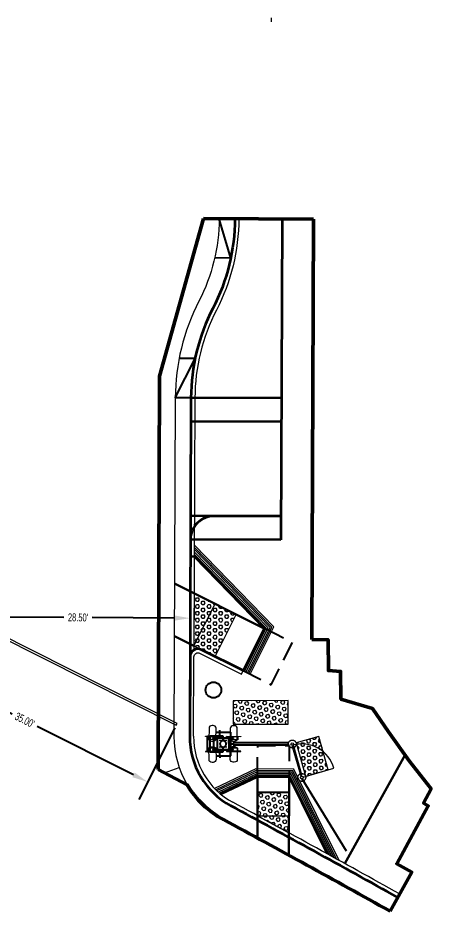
# Model space of a CAD drawing. Extents: x 6427214 to 6444634, y 1882940 to 1890436.
# Drawn here: x 6431248.3 to 6431300.9, y 1888163.6 to 1888277.1 of the extents above; entities that cross this region are included whole.
import ezdxf
from ezdxf.lldxf.tags import DXFTag

# ---------------------------------------------------------------- set-up
doc = ezdxf.new("R2010")
doc.units = 0
doc.header["$LTSCALE"] = 20
doc.header["$MEASUREMENT"] = 0
for name, pattern in [('0', [2, 1, 0, 1]), ('DASHED2', [0.375, 0.25, -0.125]), ('HIDDEN2', [0.1875, 0.125, -0.0625])]:
    doc.linetypes.add(name, pattern=pattern)
doc.layers.add('$_VPORT-1', color=11, linetype='Continuous', plot=False)
doc.layers.add('Z-WORKING-LM', color=130, linetype='Continuous', plot=False)
for name, color, linetype, lineweight, plot in [('00_GID_Arm FDN', 7, 'DASHED2', 13, False), ('00_GID_Ped Gate FDN', 7, 'DASHED2', 13, False), ('C-ROAD_4.5 ft Offset', 210, 'Continuous', 30, False)]:
    doc.layers.add(name, color=color, linetype=linetype, lineweight=lineweight, plot=plot)
for name, color, linetype, lineweight in [('00_GID_Gate Details', 4, 'Continuous', 13), ('00_GID_Ped Swing Gate', 4, 'Continuous', 13), ('C-ROAD-CURB', 3, 'Continuous', 35), ('C-ROAD-CURB RAMP', 3, 'Continuous', 30), ('C-ROAD-CURB RAMP GROVES', 1, 'Continuous', 0), ('C-ROAD-DWY', 4, 'Continuous', 35), ('C-ROAD-EG', 3, 'Continuous', 20), ('C-ROAD-TRUNCATED DOME', 2, 'Continuous', 13), ('C-ROADWAY SW', 4, 'Continuous', 30), ('C-SAWCUT & JOIN', 50, 'Continuous', 50), ('VF-FENC-LINE-', 1, 'FENCE', 25)]:
    doc.layers.add(name, color=color, linetype=linetype, lineweight=lineweight)
for name, color, linetype in [('C-FENC', 2, 'METRO FENCELINE1'), ('C-GATE-ARM', 3, '0'), ('C-GATE-SWING', 2, '0'), ('C-ROAD-CURB-RAMP-DETL', 1, 'HIDDEN2'), ('P-SIGEQ-POLES', 3, 'Continuous')]:
    doc.layers.add(name, color=color, linetype=linetype)
doc.styles.add('Arial Narrow', font='ARIALN.TTF', dxfattribs={"width": 0.8, "height": 1})
doc.styles.get("Standard").update_dxf_attribs({"font": 'arial.ttf'})
tags = doc.linetypes.add('FENCE', pattern='A,0.5,-0.03,["X",Standard,S=0.08,R=0,X=0,Y=-0.04],-0.08,0.5', length=1.11).pattern_tags.tags
tags[6] = DXFTag(74, 10)
doc.linetypes.add('METRO FENCELINE1', pattern='A,0.125,-0.05,[133,ltypeshp.shx,S=0.025,R=0,X=-0.05,Y=0],0.125', length=0.3)
doc.dimstyles.new('DIM-20', dxfattribs={"dimscale": 20, "dimtxt": 1, "dimasz": 0.1, "dimexe": 0.125, "dimexo": 0.025, "dimgap": 0.03, "dimtad": 0, "dimzin": 0, "dimdsep": 46, "dimtxsty": 'Arial Narrow', "dimcen": 0.04, "dimclrd": 256, "dimclre": 256, "dimclrt": 256, "dimaunit": 1, "dimadec": 3, "dimazin": 2, "dimtfac": 1, "dimtofl": 0, "dimtmove": 0, "dimatfit": 3, "dimfxl": 1, "dimtfillclr": 256, "dimtolj": 1, "dimtzin": 0, "dimlwd": -1, "dimlwe": -1, "dimarcsym": 0})

# ---------------------------------------------------------------- blocks, each defined once
blk = doc.blocks.new('*D780')
at = {"layer": '$_VPORT-1', "transparency": 16777216}
for p, q in [((6431236.99, 1888202.62), (6431232.41, 1888193.52)), ((6431235.32, 1888194.85), (6431247.56, 1888188.69)), ((6431263.01, 1888180.92), (6431250.76, 1888187.08)), ((6431268.25, 1888186.89), (6431263.67, 1888177.78))]:
    blk.add_line(p, q, dxfattribs=at)
for points in [[(6431235.47, 1888195.15), (6431235.17, 1888194.55), (6431233.53, 1888195.75)], [(6431263.16, 1888181.21), (6431262.86, 1888180.62), (6431264.79, 1888180.02)]]:
    blk.add_solid(points, dxfattribs=at)
at = {"layer": 'Defpoints', "color": 0, "transparency": 16777216}
for p in [(6431237.21, 1888203.07), (6431268.48, 1888187.34), (6431264.79, 1888180.02)]:
    blk.add_point(p, dxfattribs=at)
at = {"layer": '$_VPORT-1', "transparency": 16777216, "insert": (6431249.16, 1888187.88), "char_height": 1, "attachment_point": 5, "rotation": 333.287, "style": 'Arial Narrow'}
blk.add_mtext("\\A1;35.00'", dxfattribs=at)
blk = doc.blocks.new('*D781')
at = {"layer": '$_VPORT-1', "transparency": 16777216}
for p, q in [((6431241.72, 1888204.76), (6431241.68, 1888198.52)), ((6431270.22, 1888204.57), (6431270.18, 1888198.33)), ((6431243.69, 1888201.01), (6431254.14, 1888200.94)), ((6431268.19, 1888200.84), (6431257.74, 1888200.91))]:
    blk.add_line(p, q, dxfattribs=at)
for points in [[(6431243.7, 1888201.34), (6431243.69, 1888200.67), (6431241.69, 1888201.02)], [(6431268.2, 1888201.18), (6431268.19, 1888200.51), (6431270.19, 1888200.83)]]:
    blk.add_solid(points, dxfattribs=at)
at = {"layer": 'Defpoints', "color": 0, "transparency": 16777216}
for p in [(6431241.72, 1888205.26), (6431270.22, 1888205.07), (6431270.19, 1888200.83)]:
    blk.add_point(p, dxfattribs=at)
at = {"layer": '$_VPORT-1', "transparency": 16777216, "insert": (6431255.94, 1888200.92), "char_height": 1, "attachment_point": 5, "rotation": 359.6172, "style": 'Arial Narrow'}
blk.add_mtext("\\A1;28.50'", dxfattribs=at)
blk = doc.blocks.new('*U948')
at = {"layer": '00_GID_Arm FDN', "ltscale": 0.25}
blk.add_circle((0, 0), 1.25, dxfattribs=at)
at = {"layer": '00_GID_Gate Details'}
for p, q in [((35, 0.12), (1.3, 0.12)), ((35, -0.13), (35, 0.12)), ((1.3, -0.13), (35, -0.13))]:
    blk.add_line(p, q, dxfattribs=at)
for points in [[(-1.75, 0.95), (-1.75, 1.91, -0.414235), (-1.33, 2.33), (-1.19, 2.33, -0.41414), (-0.77, 1.91), (-0.77, 0.95)], [(1.75, 0.95), (1.75, 1.91, 0.414235), (1.33, 2.33), (1.19, 2.33, 0.41414), (0.77, 1.91), (0.77, 0.95)], [(-1.75, 0.48, 0.509158), (-0.77, 0.48, 2.513902)], [(1.75, 0.48, -0.509158), (0.77, 0.48, -2.513902)], [(-1.75, -0.48, -0.509158), (-0.77, -0.48, -2.513902)], [(-1.75, -1), (-1.75, -1.91, 0.414235), (-1.33, -2.33), (-1.19, -2.33, 0.41414), (-0.77, -1.91), (-0.77, -1)], [(1.75, -0.48, 0.509158), (0.77, -0.48, 2.513902)], [(1.75, -1), (1.75, -1.91, -0.414235), (1.33, -2.33), (1.19, -2.33, -0.41414), (0.77, -1.91), (0.77, -1)]]:
    blk.add_lwpolyline(points, format="xyb", dxfattribs=at)
for points in [[(-0.88, 1.5), (-0.4, 1.5)], [(-0.4, 1.75), (-0.4, 1)], [(-0.4, 1.5), (1, 1.5)], [(1, 1.5), (1, -1.5)], [(-3.05, 1), (0, 1), (0, 0.4)], [(-2.25, 1), (-2.25, 0.95)], [(-2.25, 0.95), (-0.28, 0.95)], [(-2.24, 1), (-0.28, 1)], [(-1.85, 0.95), (-1.85, 0.48), (-0.67, 0.48), (-0.67, 0.67)], [(-0.07, 0.8), (-1.22, 0.8), (-1.22, 0.72), (-0.07, 0.72)], [(-0.67, 0.76), (-0.67, 0.95)], [(-0.45, 0.45), (0.45, 0.45)], [(-0.45, -0.45), (-0.45, 0.45)], [(-0.28, 0.95), (-0.28, 1)], [(0.07, 0.8), (1.22, 0.8), (1.22, 0.72), (0.07, 0.72)], [(0.28, 0.95), (0.28, 1)], [(2.25, 1), (0.28, 1)], [(2.25, 0.95), (0.28, 0.95)], [(0.45, -0.45), (0.45, 0.45)], [(1.85, 0.95), (1.85, 0.48), (0.67, 0.48), (0.67, 0.67)], [(0.67, 0.76), (0.67, 0.95)], [(1, 0), (1.3, 0)], [(1.3, -0.12), (1.3, 0.12)], [(2.25, 1), (2.25, 0.95)], [(0, -0.4), (0, -1), (-3.05, -1)], [(-2.25, -1), (-2.25, -0.95)], [(-2.25, -0.95), (-0.44, -0.96)], [(-2.25, -1), (-0.44, -1)], [(-1.85, -0.95), (-1.85, -0.48), (-0.67, -0.48), (-0.67, -0.67)], [(-0.07, -0.8), (-1.22, -0.8), (-1.22, -0.72), (-0.07, -0.72)], [(-0.67, -0.76), (-0.67, -0.95)], [(-0.45, -0.45), (0.45, -0.45)], [(-0.44, -0.96), (-0.44, -1)], [(-0.4, -1), (-0.4, -1.75)], [(0.07, -0.8), (1.22, -0.8), (1.22, -0.72), (0.07, -0.72)], [(0.28, -0.95), (0.28, -1)], [(2.25, -0.95), (0.28, -0.95)], [(2.25, -1), (0.28, -1)], [(1.85, -0.95), (1.85, -0.48), (0.67, -0.48), (0.67, -0.67)], [(0.67, -0.76), (0.67, -0.95)], [(2.25, -1), (2.25, -0.95)], [(-0.4, -1.5), (1, -1.5)]]:
    blk.add_lwpolyline(points, dxfattribs=at)
blk.add_lwpolyline([(1, 0.75), (1, -0.75, -0.414214), (0.75, -1), (-0.75, -1, -0.414214), (-1, -0.75), (-1, 0.75, -0.414214), (-0.75, 1), (0.75, 1, -0.414214)], format="xyb", close=True, dxfattribs=at)
for centre, radius in [((0, 0), 0.4), ((0, 0.76), 0.0779), ((0, -0.76), 0.0779)]:
    blk.add_circle(centre, radius, dxfattribs=at)
for points in [[(-0.04, 0.45), (-0.04, 0.45), (-0.04, 0.7), (-0.04, 0.7)], [(0.04, 0.45), (0.04, 0.45), (0.04, 0.7), (0.04, 0.7)], [(-0.04, -0.45), (-0.04, -0.45), (-0.04, -0.7), (-0.04, -0.7)], [(0.04, -0.45), (0.04, -0.45), (0.04, -0.7), (0.04, -0.7)]]:
    blk.add_open_spline(points, degree=3, dxfattribs=at)
at = {"layer": 'C-ROAD_4.5 ft Offset'}
blk.add_circle((0, 0), 4.5, dxfattribs=at)
blk = doc.blocks.new('*U972')
for p, q in [((1.2, 2.56), (1.68, 2.56)), ((1.68, 2.81), (1.68, 2.06)), ((1.68, 2.56), (3.08, 2.56)), ((3.08, 2.56), (3.08, -0.44)), ((0.08, 2.06), (0.08, 0.06)), ((0.43, 2.06), (0.08, 2.06)), ((0.43, 2.06), (0.43, 0.06)), ((0.43, 2.06), (2.08, 2.06)), ((0.91, 2.06), (0.91, 0.06)), ((1.33, 0.31), (1.33, 1.81)), ((1.33, 1.81), (2.83, 1.81)), ((2.08, 2.06), (2.08, 1.46)), ((2.83, 1.81), (2.83, 0.31)), ((3.38, 1.19), (10.38, 1.19)), ((3.38, 0.94), (3.38, 1.19)), ((10.38, 1.19), (10.38, 0.94)), ((0.08, 0.06), (0.43, 0.06)), ((2.08, 0.06), (0.43, 0.06)), ((2.83, 0.31), (1.33, 0.31)), ((1.68, 0.06), (1.68, -0.69)), ((2.08, 0.66), (2.08, 0.06)), ((3.08, 1.06), (3.38, 1.06)), ((10.38, 0.94), (3.38, 0.94)), ((1.2, -0.44), (1.68, -0.44)), ((1.68, -0.44), (3.08, -0.44))]:
    blk.add_line(p, q)
blk.add_circle((2.08, 1.06), 0.4)
blk = doc.blocks.new('Swing Gate-flat-3')
at = {"layer": '00_GID_Ped Gate FDN'}
for centre in [(1.25, 0), (5.67, 0.04)]:
    blk.add_circle(centre, 0.5, dxfattribs=at)
at = {"layer": '00_GID_Ped Swing Gate', "flags": 128}
for points in [[(1.53, 0.01), (1.42, 0)], [(5.37, 0.12), (1.61, 0.09)], [(1.25, -0.16), (1.28, -4.25)], [(5.38, -0.05), (1.62, -0.08)]]:
    blk.add_lwpolyline(points, dxfattribs=at)
at = {"layer": '00_GID_Ped Swing Gate'}
for centre, radius in [((1.25, 0), 0.167), ((1.61, 0.01), 0.0833), ((5.37, 0.03), 0.0833), ((5.67, 0.04), 0.167)]:
    blk.add_circle(centre, radius, dxfattribs=at)
blk.add_arc((1.25, 0), 4.25, 270.4264, 0.4264, dxfattribs=at)
blk = doc.blocks.new('A$Cabb8c628')
at = {"layer": '00_GID_Gate Details'}
for points in [[(-1.71, 0.2), (-0.73, 0.2), (-0.73, -0.2), (-1.71, -0.2)], [(-1.22, 0.04), (1.22, 0.04), (1.22, -0.04), (-1.22, -0.04)], [(-0.04, 0.31), (0.04, 0.31), (0.04, 0.06), (-0.04, 0.06)], [(0.73, 0.2), (1.71, 0.2), (1.71, -0.2), (0.73, -0.2)], [(-2.04, -0.19), (-0.41, -0.19), (-0.41, -0.24), (-2.04, -0.24)], [(0.41, -0.2), (2.04, -0.2), (2.04, -0.24), (0.41, -0.24)]]:
    blk.add_lwpolyline(points, close=True, dxfattribs=at)
for points in [[(-1.63, 0.2), (-1.63, -1.24, 0.414235), (-1.28, -1.59), (-1.17, -1.59, 0.41414), (-0.82, -1.24), (-0.82, 0.2, 0.509158)], [(0.82, 0.2), (0.81, -1.25, 0.414235), (1.16, -1.6), (1.28, -1.6, 0.41414), (1.63, -1.25), (1.63, 0.19, 0.509158)]]:
    blk.add_lwpolyline(points, format="xyb", close=True, dxfattribs=at)
blk.add_lwpolyline([(-0.45, 0.31), (0.45, 0.31)], dxfattribs=at)
blk.add_circle((0, 0), 0.0779, dxfattribs=at)

msp = doc.modelspace()

# ---------------------------------------------------------------- hatches: boundary and pattern name
at = {"layer": 'C-ROAD-TRUNCATED DOME'}
h = msp.add_hatch(dxfattribs=at)
h.set_pattern_fill('HEX', color=253, scale=2)
h.set_pattern_definition([(0, (0, 0), (0, 0.433012701892), [0.25, -0.5]), (120, (0, 0), (-0.375, -0.216506350946), [0.25, -0.5]), (60, (0.25, 0), (-0.375, 0.216506350946), [0.25, -0.5])])
h.paths.add_polyline_path([(6431273.375, 1888195.955), (6431276.064, 1888201.319), (6431273.382, 1888202.663), (6431270.718, 1888203.998), (6431270.693, 1888197.299)])
h = msp.add_hatch(dxfattribs=at)
h.set_pattern_fill('HEX', color=253, scale=2, angle=12.70057)
h.set_pattern_definition([(12.7005701056, (572475.7924, -1367754.19914), (-0.095200402103, 0.42241790142), [0.25, -0.5]), (132.7005701056, (572475.7924, -1367754.19914), (-0.31822443259, -0.293654917382), [0.25, -0.5]), (72.7005701056, (572476.0363, -1367754.14417), (-0.413424834694, 0.128762984038), [0.25, -0.5])])
h.paths.add_polyline_path([(6431275.677, 1888190.344), (6431275.688, 1888187.344), (6431282.688, 1888187.37), (6431282.677, 1888190.37)])
h = msp.add_hatch(dxfattribs=at)
h.set_pattern_fill('HEX', color=253, scale=2, angle=-118.20728)
h.set_pattern_definition([(241.792720634, (7807067.156, 8448115.19473), (0.381589589077, -0.20466896567), [0.25, -0.5]), (1.792720634, (7807067.156, 8448115.19473), (-0.013546270902, 0.432800760795), [0.25, -0.5]), (301.792720634, (7807067.0378, 8448114.9744), (0.368043318174, 0.228131795125), [0.25, -0.5])])
h.paths.add_polyline_path([(6431283.682, 1888184.983), (6431284.889, 1888180.734), (6431287.774, 1888181.554), (6431286.568, 1888185.803)])
h = msp.add_hatch(dxfattribs=at)
h.set_pattern_fill('HEX', color=253, scale=2, angle=12.27726)
h.set_pattern_definition([(12.277258026, (548584.47723, -1324391.423), (-0.092076928705, 0.423109724776), [0.25, -0.5]), (132.277258026, (548584.47723, -1324391.423), (-0.320385305892, -0.29129582175), [0.25, -0.5]), (72.277258026, (548584.7215, -1324391.36983), (-0.412462234597, 0.131813903027), [0.25, -0.5])])
h.paths.add_polyline_path([(6431278.777, 1888178.73), (6431278.766, 1888175.73), (6431282.758, 1888173.556), (6431282.777, 1888178.715)])

# ---------------------------------------------------------------- linework, layer by layer
at = {"layer": '$_VPORT-1'}
for p, q in [((6431275.371, 1888246.601), (6431273.894, 1888251.606)), ((6431275.371, 1888246.601), (6431273.326, 1888246.608)), ((6431268.31, 1888228.829), (6431270.833, 1888233.819)), ((6431270.833, 1888233.819), (6431268.795, 1888233.827)), ((6431270.31, 1888228.821), (6431268.31, 1888228.829))]:
    msp.add_line(p, q, dxfattribs=at)
at = {"layer": 'C-FENC', "ltscale": 0.2}
msp.add_line((6431284.428, 1888180.452), (6431290.073, 1888171.254), dxfattribs=at)
at = {"layer": 'C-ROAD-CURB', "lineweight": 0}
msp.add_line((6431270.81, 1888228.819), (6431270.692, 1888196.8), dxfattribs=at)
msp.add_lwpolyline([(6431280.572, 1888276.626), (6431280.574, 1888277.126)], dxfattribs=at)
at = {"layer": 'C-ROAD-CURB'}
for points in [[(6431275.894, 1888251.599, -0.1189186), (6431273.102, 1888240.21, 0.1189186), (6431270.31, 1888228.821), (6431270.151, 1888185.822)], [(6431276.951, 1888194.163), (6431271.636, 1888196.827, 0.556634), (6431270.188, 1888195.936), (6431270.151, 1888185.822)]]:
    msp.add_lwpolyline(points, format="xyb", dxfattribs=at)
at = {"layer": 'C-ROAD-CURB', "lineweight": 0}
msp.add_lwpolyline([(6431276.394, 1888251.597, -0.1189186), (6431273.546, 1888239.98, 0.1189186), (6431270.81, 1888228.819, 0.1189186)], format="xyb", dxfattribs=at)
at = {"layer": 'C-ROAD-CURB', "lineweight": 0, "flags": 128}
msp.add_lwpolyline([(6431270.651, 1888185.82), (6431270.688, 1888195.934, -0.556634), (6431271.412, 1888196.38), (6431276.727, 1888193.716)], format="xyb", dxfattribs=at)
msp.add_lwpolyline([(6431276.727, 1888193.716), (6431276.951, 1888194.163)], dxfattribs=at)
at = {"layer": 'C-ROAD-CURB'}
for centre, radius, start, end in [((6431280.151, 1888185.785), 10, 179.78823, 241.6051), ((6430364.344, 1886491.676), 1915.8, 60.881382, 61.605097)]:
    msp.add_arc(centre, radius, start, end, dxfattribs=at)
at = {"layer": 'C-ROAD-CURB', "lineweight": 0}
for centre, radius, start, end in [((6431280.151, 1888185.785), 9.5, 179.78823, 241.6051), ((6430364.344, 1886491.676), 1916.3, 60.881382, 61.605097)]:
    msp.add_arc(centre, radius, start, end, dxfattribs=at)
at = {"layer": 'C-ROAD-CURB RAMP'}
for p, q in [((6431270.735, 1888208.686), (6431270.235, 1888208.688)), ((6431278.784, 1888180.662), (6431278.755, 1888172.891)), ((6431282.784, 1888180.648), (6431282.747, 1888170.713))]:
    msp.add_line(p, q, dxfattribs=at)
at = {"layer": 'C-ROAD-CURB RAMP', "flags": 128}
for points in [[(6431276.951, 1888194.163), (6431279.64, 1888199.527), (6431270.735, 1888208.686)], [(6431268.224, 1888205.248), (6431279.64, 1888199.527)], [(6431268.198, 1888198.55), (6431270.693, 1888197.299)], [(6431287.62, 1888170.893), (6431282.784, 1888180.648), (6431278.784, 1888180.662), (6431274.111, 1888178.452)]]:
    msp.add_lwpolyline(points, dxfattribs=at)
at = {"layer": 'C-ROAD-CURB RAMP GROVES', "linetype": 'Continuous', "flags": 128}
for points in [[(6431277.309, 1888193.984), (6431280.125, 1888199.602), (6431270.738, 1888209.258)], [(6431277.488, 1888193.894), (6431280.367, 1888199.639), (6431270.739, 1888209.544)], [(6431277.667, 1888193.804), (6431280.61, 1888199.677), (6431270.74, 1888209.83)], [(6431277.845, 1888193.715), (6431280.852, 1888199.714), (6431270.741, 1888210.116)], [(6431277.13, 1888194.073), (6431279.882, 1888199.564), (6431270.736, 1888208.972)], [(6431289.154, 1888170.048), (6431283.406, 1888181.645), (6431278.561, 1888181.663), (6431273.319, 1888179.184)], [(6431288.847, 1888170.217), (6431283.281, 1888181.446), (6431278.606, 1888181.463), (6431273.468, 1888179.033)], [(6431288.54, 1888170.386), (6431283.157, 1888181.246), (6431278.65, 1888181.263), (6431273.621, 1888178.884)], [(6431288.233, 1888170.555), (6431283.033, 1888181.047), (6431278.695, 1888181.063), (6431273.779, 1888178.738)], [(6431287.926, 1888170.724), (6431282.908, 1888180.847), (6431278.74, 1888180.863), (6431273.943, 1888178.594)]]:
    msp.add_lwpolyline(points, dxfattribs=at)
at = {"layer": 'C-ROAD-CURB-RAMP-DETL', "flags": 128}
for points in [[(6431276.951, 1888194.163), (6431280.527, 1888192.371), (6431283.216, 1888197.735), (6431279.64, 1888199.527)], [(6431278.784, 1888180.662), (6431278.799, 1888184.662), (6431282.799, 1888184.648), (6431282.784, 1888180.648)]]:
    msp.add_lwpolyline(points, dxfattribs=at)
at = {"layer": 'C-ROAD-DWY'}
for p, q in [((6431281.894, 1888251.577), (6431281.743, 1888210.779)), ((6431281.81, 1888228.779), (6431270.31, 1888228.821)), ((6431281.799, 1888225.779), (6431270.299, 1888225.821)), ((6431273.254, 1888213.81), (6431270.254, 1888213.821)), ((6431281.754, 1888213.779), (6431273.254, 1888213.81)), ((6431281.743, 1888210.779), (6431270.243, 1888210.821))]:
    msp.add_line(p, q, dxfattribs=at)
msp.add_arc((6431273.243, 1888210.81), 3, 89.78823, 179.78823, dxfattribs=at)
at = {"layer": 'C-ROAD-EG'}
for p, q in [((6431275.894, 1888251.599), (6431273.894, 1888251.606)), ((6431268.31, 1888228.829), (6431268.151, 1888185.829)), ((6431266.925, 1888181.193), (6431268.815, 1888181.849))]:
    msp.add_line(p, q, dxfattribs=at)
msp.add_lwpolyline([(6431273.894, 1888251.606, -0.1189186), (6431271.325, 1888241.129, 0.1189186), (6431268.31, 1888228.829, 0.1189186)], format="xyb", dxfattribs=at)
for centre, radius, start, end in [((6431280.151, 1888185.785), 12, 179.78823, 241.6051), ((6430364.344, 1886491.676), 1913.8, 60.881382, 61.605097)]:
    msp.add_arc(centre, radius, start, end, dxfattribs=at)
at = {"layer": 'C-ROAD-TRUNCATED DOME', "flags": 128}
for points in [[(6431273.375, 1888195.955), (6431276.064, 1888201.319), (6431273.382, 1888202.663), (6431270.718, 1888203.998), (6431270.693, 1888197.299), (6431273.375, 1888195.955)], [(6431275.677, 1888190.344), (6431275.688, 1888187.344), (6431282.688, 1888187.37), (6431282.677, 1888190.37), (6431275.677, 1888190.344)], [(6431283.682, 1888184.983), (6431284.889, 1888180.734), (6431287.774, 1888181.554), (6431286.568, 1888185.803)]]:
    msp.add_lwpolyline(points, close=True, dxfattribs=at)
for points in [[(6431270.693, 1888197.299), (6431273.382, 1888202.663)], [(6431278.777, 1888178.73), (6431278.766, 1888175.73), (6431282.758, 1888173.556), (6431282.777, 1888178.715), (6431278.777, 1888178.73)], [(6431278.766, 1888175.73), (6431282.766, 1888175.715)]]:
    msp.add_lwpolyline(points, dxfattribs=at)
at = {"layer": 'C-ROADWAY SW'}
msp.add_line((6431289.878, 1888169.649, 695.02), (6431297.546, 1888183.465, 695.161), dxfattribs=at)
at = {"layer": 'C-SAWCUT & JOIN'}
for p, q in [((6431271.894, 1888251.614), (6431266.32, 1888231.577)), ((6431285.894, 1888251.562), (6431271.894, 1888251.614)), ((6431266.32, 1888231.577), (6431266.135, 1888181.61))]:
    msp.add_line(p, q, dxfattribs=at)
at = {"layer": 'C-SAWCUT & JOIN', "flags": 128}
for points in [[(6431285.894, 1888251.562), (6431285.697, 1888198.131)], [(6431285.697, 1888198.131), (6431287.76, 1888198.09), (6431287.79, 1888194.17), (6431289.34, 1888194.07), (6431289.39, 1888190.55), (6431293.42, 1888189.35), (6431295.44, 1888186.37), (6431298.092, 1888182.712), (6431300.87, 1888179.15), (6431299.9, 1888177.34), (6431300.49, 1888176.97), (6431296.5, 1888169.63), (6431298.4, 1888168.56), (6431295.636, 1888163.599)]]:
    msp.add_lwpolyline(points, dxfattribs=at)
msp.add_lwpolyline([(6431266.135, 1888181.61), (6431269.832, 1888179.659, 0.1356947), (6431274.444, 1888175.228, -0.0031578), (6431295.636, 1888163.599, -0.0030997)], format="xyb", dxfattribs=at)
at = {"layer": 'P-SIGEQ-POLES'}
msp.add_circle((6431273.173, 1888191.702), 1, dxfattribs=at)
at = {"layer": 'VF-FENC-LINE-', "ltscale": 2, "flags": 128}
msp.add_lwpolyline([(6431300.87, 1888179.15), (6431298.092, 1888182.712), (6431295.44, 1888186.37), (6431293.42, 1888189.35)], dxfattribs=at)
at = {"layer": 'Z-WORKING-LM', "flags": 128}
for points in [[(6431278.777, 1888178.73), (6431282.777, 1888178.715)], [(6431288.014, 1888170.097), (6431288.008, 1888170.108)]]:
    msp.add_lwpolyline(points, dxfattribs=at)

# ---------------------------------------------------------------- block references
at = {"layer": '00_GID_Gate Details'}
for p, xscale, rotation in [((6431274.397, 1888185.585), 1.1, 179.7112764410584), ((6431274.397, 1888184.112), -1.1, 0.2887235589416104)]:
    msp.add_blockref('A$Cabb8c628', p, dxfattribs=dict(at, xscale=xscale, rotation=rotation))
at = {"layer": 'C-GATE-ARM', "rotation": 333.2963476218128}
msp.add_blockref('*U948', (6431237.214, 1888203.071), dxfattribs=at)
at = {"layer": 'C-GATE-SWING', "color": 220, "xscale": -1, "rotation": 180.2110598346632}
msp.add_blockref('*U972', (6431272.314, 1888185.905), dxfattribs=at)
at = {"layer": 'C-GATE-SWING', "color": 220, "rotation": 105.4267081418571}
msp.add_blockref('Swing Gate-flat-3', (6431284.746, 1888179.387), dxfattribs=at)

# ---------------------------------------------------------------- dimensions: what is measured, and where the dimension line sits
at = {"layer": '$_VPORT-1'}
for p1, p2, distance, picture, middle in [((6431241.723, 1888205.262), (6431270.222, 1888205.072), -4.244, '*D781', (6431255.944, 1888200.924)), ((6431237.214, 1888203.071), (6431268.479, 1888187.338), -8.195, '*D780', (6431249.163, 1888187.884))]:
    dim = msp.add_aligned_dim(p1=p1, p2=p2, distance=distance, dimstyle='DIM-20', override={"dimpost": "'"}, dxfattribs=at)
    dim.commit()
    dim.dimension.update_dxf_attribs({"geometry": picture, "text_midpoint": middle})

doc.saveas('drawing.dxf')
